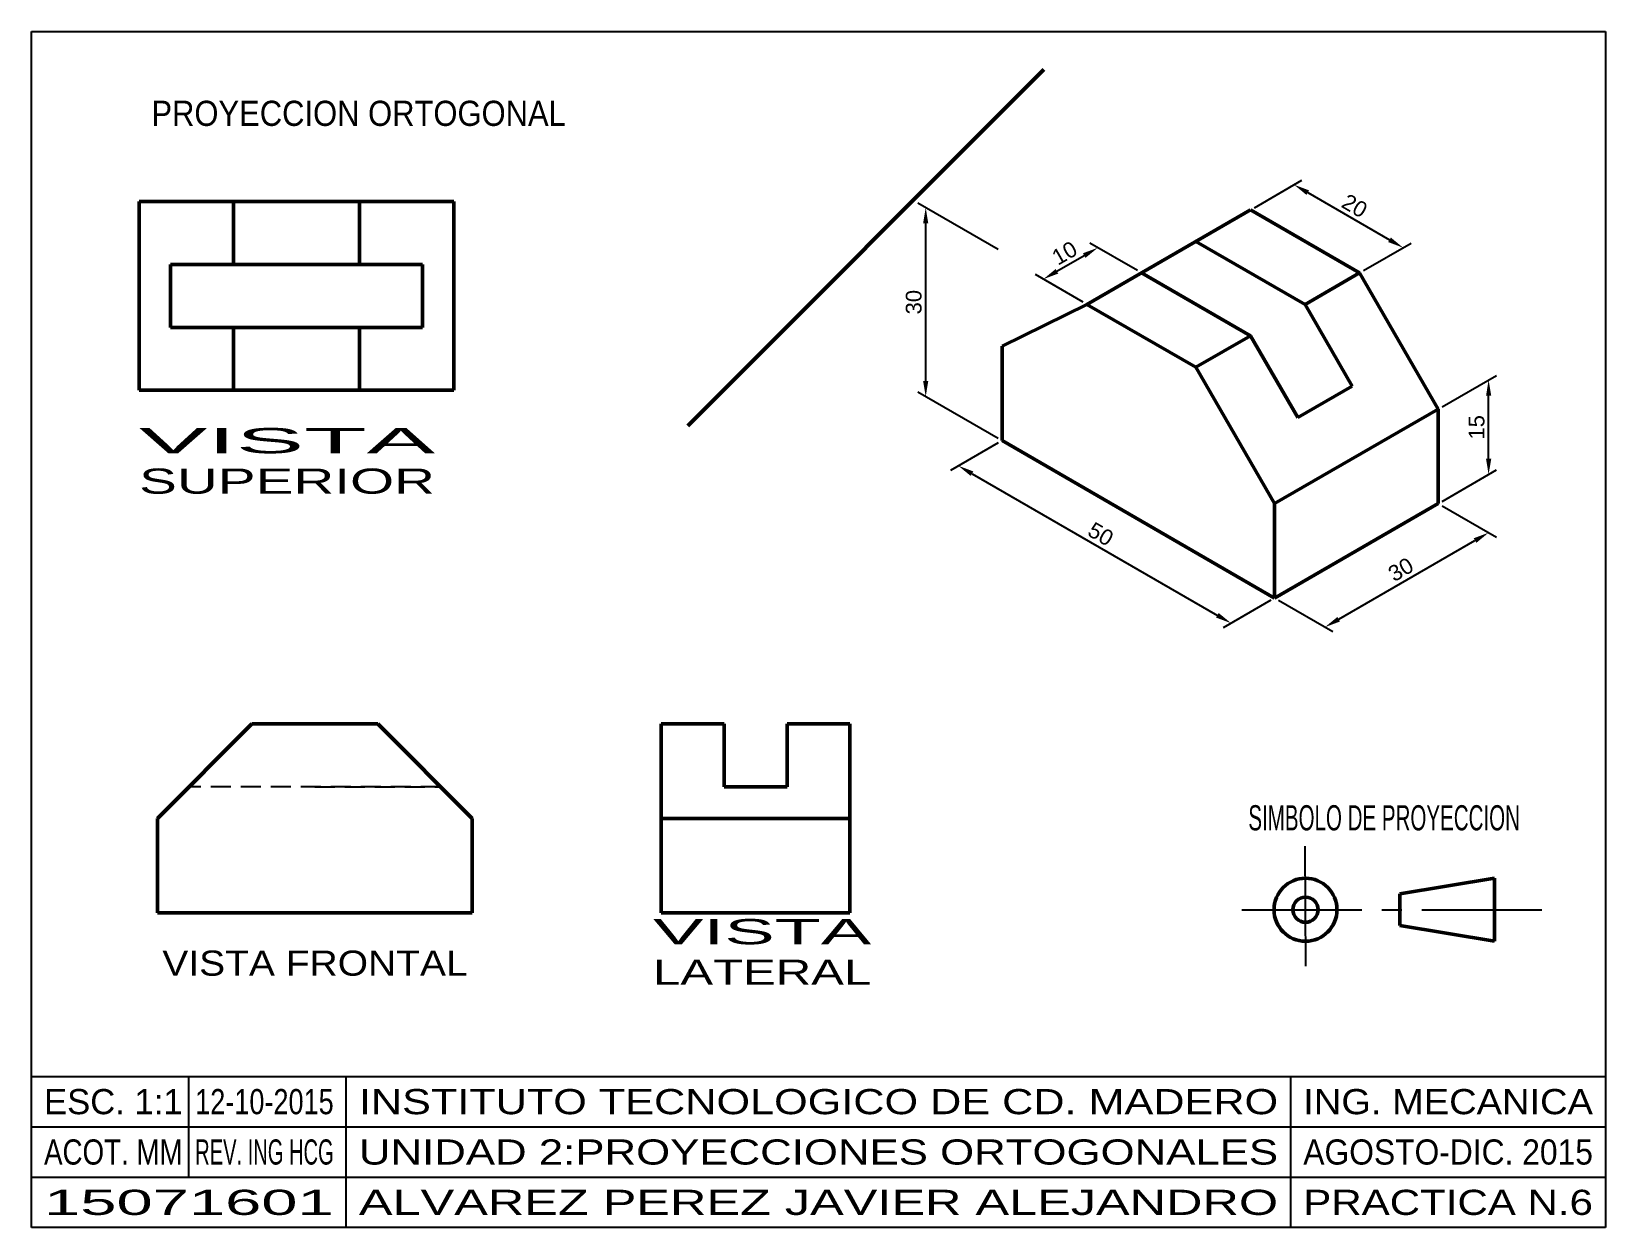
# Model space of a CAD drawing. Header units: millimetres. Extents: x 0 to 250, y 0 to 190.
import ezdxf
from ezdxf.enums import TextEntityAlignment as Align

# ---------------------------------------------------------------- set-up
doc = ezdxf.new("R2010")
doc.units = ezdxf.units.MM
doc.linetypes.add('CENTER2', pattern=[28.575, 19.05, -3.175, 3.175, -3.175])
doc.linetypes.add('HIDDEN2', pattern=[4.7625, 3.175, -1.5875])
doc.layers.get('0').update_dxf_attribs({"lineweight": 50})
for name, color, linetype in [('COTAS', 1, 'Continuous'), ('EJES', 4, 'CENTER2'), ('OCULTA', 3, 'HIDDEN2'), ('recuadro', 5, 'Continuous'), ('TEXTOS', 6, 'Continuous')]:
    doc.layers.add(name, color=color, linetype=linetype)
doc.styles.get("Standard").update_dxf_attribs({"font": 'ARIAL.TTF'})
doc.dimstyles.new('ISO-25', dxfattribs={"dimtxt": 2.5, "dimasz": 2.5, "dimexe": 1.25, "dimexo": 0.625, "dimtad": 1, "dimdec": 0, "dimtxsty": 'Standard', "dimcen": 2.5, "dimadec": 0, "dimazin": 0, "dimtfac": 1, "dimtdec": 0, "dimtmove": 0, "dimatfit": 3, "dimfxl": 1, "dimarcsym": 0})

# ---------------------------------------------------------------- blocks, each defined once
blk = doc.blocks.new('*D1')
at = {"layer": 'COTAS', "color": 0, "lineweight": -2, "transparency": 16777216}
for p, q in [((153.53, 124.64), (145.97, 120.28)), ((149.39, 119.75), (188.36, 97.25)), ((196.83, 99.64), (189.28, 95.28))]:
    blk.add_line(p, q, dxfattribs=at)
at = {"layer": 'COTAS', "color": 0, "transparency": 16777216}
for points in [[(149.6, 120.11), (149.18, 119.39), (147.22, 121)], [(188.57, 97.61), (188.15, 96.89), (190.53, 96)]]:
    blk.add_solid(points, dxfattribs=at)
at = {"layer": 'Defpoints', "color": 0, "transparency": 16777216}
for p in [(154.15, 125), (197.45, 100), (190.53, 96)]:
    blk.add_point(p, dxfattribs=at)
at = {"layer": 'COTAS', "color": 0, "transparency": 16777216, "insert": (169.83, 110.15), "char_height": 2.5, "attachment_point": 5, "rotation": 330}
blk.add_mtext('50', dxfattribs=at)
blk = doc.blocks.new('*D2')
at = {"layer": 'COTAS', "color": 0, "lineweight": -2, "transparency": 16777216}
for p, q in [((224.06, 114.64), (232.68, 109.66)), ((207.62, 96.63), (229.27, 109.13)), ((198.08, 99.64), (206.7, 94.66))]:
    blk.add_line(p, q, dxfattribs=at)
at = {"layer": 'COTAS', "color": 0, "transparency": 16777216}
for points in [[(229.06, 109.49), (229.48, 108.77), (231.43, 110.38)], [(207.41, 96.99), (207.83, 96.27), (205.45, 95.38)]]:
    blk.add_solid(points, dxfattribs=at)
at = {"layer": 'Defpoints', "color": 0, "transparency": 16777216}
for p in [(223.43, 115), (231.43, 110.38), (197.45, 100)]:
    blk.add_point(p, dxfattribs=at)
at = {"layer": 'COTAS', "color": 0, "transparency": 16777216, "insert": (217.49, 104.53), "char_height": 2.5, "attachment_point": 5, "rotation": 30}
blk.add_mtext('30', dxfattribs=at)
blk = doc.blocks.new('*D3')
at = {"layer": 'COTAS', "color": 0, "lineweight": -2, "transparency": 16777216}
for p, q in [((224.06, 130.36), (232.68, 135.34)), ((231.43, 122.12), (231.43, 132.12)), ((224.06, 115.36), (232.68, 120.34))]:
    blk.add_line(p, q, dxfattribs=at)
at = {"layer": 'COTAS', "color": 0, "transparency": 16777216}
for points in [[(231.02, 132.12), (231.85, 132.12), (231.43, 134.62)], [(231.02, 122.12), (231.85, 122.12), (231.43, 119.62)]]:
    blk.add_solid(points, dxfattribs=at)
at = {"layer": 'Defpoints', "color": 0, "transparency": 16777216}
for p in [(231.43, 134.62), (223.43, 130), (223.43, 115)]:
    blk.add_point(p, dxfattribs=at)
at = {"layer": 'COTAS', "color": 0, "transparency": 16777216, "insert": (229.53, 127.12), "char_height": 2.5, "attachment_point": 5, "rotation": 90}
blk.add_mtext('15', dxfattribs=at)
blk = doc.blocks.new('*D4')
at = {"layer": 'COTAS', "color": 0, "lineweight": -2, "transparency": 16777216}
for p, q in [((175.67, 152.01), (168.12, 156.37)), ((162.87, 151.9), (167.2, 154.4)), ((167.01, 147.01), (159.46, 151.37))]:
    blk.add_line(p, q, dxfattribs=at)
at = {"layer": 'COTAS', "color": 0, "transparency": 16777216}
for points in [[(166.99, 154.76), (167.41, 154.04), (169.37, 155.65)], [(162.66, 152.26), (163.08, 151.54), (160.71, 150.65)]]:
    blk.add_solid(points, dxfattribs=at)
at = {"layer": 'Defpoints', "color": 0, "transparency": 16777216}
for p in [(169.37, 155.65), (176.29, 151.65), (167.63, 146.65)]:
    blk.add_point(p, dxfattribs=at)
at = {"layer": 'COTAS', "color": 0, "transparency": 16777216, "insert": (164.08, 154.8), "char_height": 2.5, "attachment_point": 5, "rotation": 30}
blk.add_mtext('10', dxfattribs=at)
blk = doc.blocks.new('*D5')
at = {"layer": 'COTAS', "color": 0, "lineweight": -2, "transparency": 16777216}
for p, q in [((194.24, 162.01), (201.79, 166.37)), ((202.71, 164.4), (215.7, 156.9)), ((211.56, 152.01), (219.11, 156.37))]:
    blk.add_line(p, q, dxfattribs=at)
at = {"layer": 'COTAS', "color": 0, "transparency": 16777216}
for points in [[(202.92, 164.76), (202.5, 164.04), (200.54, 165.65)], [(215.91, 157.26), (215.49, 156.54), (217.86, 155.65)]]:
    blk.add_solid(points, dxfattribs=at)
at = {"layer": 'Defpoints', "color": 0, "transparency": 16777216}
for p in [(193.61, 161.65), (217.86, 155.65), (210.93, 151.65)]:
    blk.add_point(p, dxfattribs=at)
at = {"layer": 'COTAS', "color": 0, "transparency": 16777216, "insert": (210.15, 162.3), "char_height": 2.5, "attachment_point": 5, "rotation": 330}
blk.add_mtext('20', dxfattribs=at)
blk = doc.blocks.new('*D7')
at = {"layer": 'COTAS', "color": 0, "lineweight": -2, "transparency": 16777216}
for p, q in [((153.53, 155.36), (140.78, 162.72)), ((142.03, 134.5), (142.03, 159.5)), ((153.53, 125.36), (140.78, 132.72))]:
    blk.add_line(p, q, dxfattribs=at)
at = {"layer": 'COTAS', "color": 0, "transparency": 16777216}
for points in [[(141.61, 159.5), (142.44, 159.5), (142.03, 162)], [(141.61, 134.5), (142.44, 134.5), (142.03, 132)]]:
    blk.add_solid(points, dxfattribs=at)
at = {"layer": 'Defpoints', "color": 0, "transparency": 16777216}
for p in [(142.03, 162), (154.15, 155), (154.15, 125)]:
    blk.add_point(p, dxfattribs=at)
at = {"layer": 'COTAS', "color": 0, "transparency": 16777216, "insert": (140.13, 147), "char_height": 2.5, "attachment_point": 5, "rotation": 90}
blk.add_mtext('30', dxfattribs=at)

msp = doc.modelspace()

# ---------------------------------------------------------------- linework, layer by layer
for p, q in [((104.25, 127.37), (160.81, 183.94)), ((67.09, 163), (17.09, 163)), ((17.09, 163), (17.09, 133)), ((32.09, 163), (32.09, 153)), ((52.09, 163), (52.09, 153)), ((67.09, 133), (67.09, 163)), ((193.61, 161.65), (167.63, 146.65)), ((210.93, 151.65), (193.61, 161.65)), ((202.27, 146.65), (184.95, 156.65)), ((62.09, 153), (22.09, 153)), ((22.09, 153), (22.09, 143)), ((62.09, 143), (62.09, 153)), ((193.61, 141.65), (176.29, 151.65)), ((202.27, 146.65), (210.93, 151.65)), ((223.43, 130), (210.93, 151.65)), ((167.63, 146.65), (154.15, 140)), ((167.63, 146.65), (184.95, 136.65)), ((209.77, 133.66), (202.27, 146.65)), ((22.09, 143), (62.09, 143)), ((32.09, 143), (32.09, 133)), ((52.09, 143), (52.09, 133)), ((184.95, 136.65), (193.61, 141.65)), ((193.61, 141.65), (201.11, 128.66)), ((154.15, 125), (154.15, 140)), ((184.95, 136.65), (197.45, 115)), ((17.09, 133), (67.09, 133)), ((201.11, 128.66), (209.77, 133.66)), ((197.45, 115), (223.43, 130)), ((223.43, 130), (223.43, 115)), ((154.15, 125), (197.45, 100)), ((197.45, 100), (197.45, 115)), ((223.43, 115), (197.45, 100)), ((20, 65), (35, 80)), ((55, 80), (35, 80)), ((45, 80), (55, 80)), ((70, 65), (55, 80)), ((110, 80), (100, 80)), ((100, 80), (100, 50)), ((110, 70), (110, 80)), ((130, 80), (120, 80)), ((120, 80), (120, 70)), ((130, 50), (130, 80)), ((120, 70), (110, 70)), ((20, 50), (20, 65)), ((70, 50), (70, 65)), ((100, 65), (130, 65)), ((217.35, 52.99), (232.35, 55.49)), ((232.35, 45.49), (232.35, 55.49)), ((217.35, 47.99), (217.35, 52.99)), ((217.35, 50.49), (217.35, 47.99)), ((232.35, 50.49), (232.35, 45.49)), ((20, 50), (70, 50)), ((100, 50), (130, 50)), ((217.35, 47.99), (232.35, 45.49))]:
    msp.add_line(p, q)
for radius in [5, 2]:
    msp.add_circle((202.35, 50.49), radius)
at = {"layer": 'EJES'}
for p, q in [((202.26, 60.58), (202.35, 41)), ((192.26, 50.49), (242.35, 50.49))]:
    msp.add_line(p, q, dxfattribs=at)
at = {"layer": 'OCULTA'}
for p, q in [((65, 70), (25, 70)), ((45, 70), (65, 70))]:
    msp.add_line(p, q, dxfattribs=at)
at = {"layer": 'recuadro'}
for p, q in [((0, 0), (0, 190)), ((0, 190), (250, 190)), ((250, 190), (250, 0)), ((0, 24), (250, 24)), ((25, 8), (25, 24)), ((50, 0), (50, 24)), ((200, 0), (200, 24)), ((0, 16), (250, 16)), ((0, 8), (250, 8)), ((250, 0), (0, 0)), ((50, 0), (50, 0)), ((50, 0), (50, 0))]:
    msp.add_line(p, q, dxfattribs=at)

# ---------------------------------------------------------------- texts
at = {"layer": 'TEXTOS'}
for s, width, p, p2 in [('PROYECCION ORTOGONAL', 0.879604, (19.05, 175), (84.87, 175)), ('VISTA', 2.908902, (17.09, 123), (64.09, 123)), ('SUPERIOR', 1.610135, (17.09, 116.57), (64.09, 116.57)), ('SIMBOLO DE PROYECCION', 0.583692, (193.27, 63.09), (236.41, 63.09)), ('VISTA', 2.144221, (98.73, 45), (133.37, 45)), ('VISTA FRONTAL', 1.107778, (20.78, 40), (69.28, 40)), ('LATERAL', 1.394238, (98.73, 38.57), (133.37, 38.57)), ('ESC. 1:1', 0.983773, (2, 18), (24, 18)), ('12-10-2015', 0.769664, (26, 18), (48, 18)), ('INSTITUTO TECNOLOGICO DE CD. MADERO', 1.227862, (52, 18), (198, 18)), ('ING. MECANICA', 1.08126, (202, 18), (248, 18)), ('ACOT. MM', 0.787479, (2, 10), (24, 10)), ('REV. ING HCG', 0.571439, (26, 10), (48, 10)), ('UNIDAD 2:PROYECCIONES ORTOGONALES', 1.243932, (52, 10), (198, 10)), ('AGOSTO-DIC. 2015', 0.903241, (202, 10), (248, 10)), ('15071601', 1.850198, (2, 2), (48, 2)), ('ALVAREZ PEREZ JAVIER ALEJANDRO', 1.433443, (52, 2), (198, 2)), ('PRACTICA N.6', 1.194742, (202, 2), (248, 2))]:
    msp.add_text(s, height=4, dxfattribs=dict(at, width=width)).set_placement(p, p2, align=Align.FIT)

# ---------------------------------------------------------------- dimensions: what is measured, and where the dimension line sits
at = {"layer": 'COTAS'}
for p1, p2, distance, picture, middle in [((193.61, 161.65), (210.93, 151.65), 6.93, '*D5', (210.15, 162.3)), ((154.15, 125), (154.15, 155), 12.12, '*D7', (140.13, 147)), ((167.63, 146.65), (176.29, 151.65), 6.93, '*D4', (164.08, 154.8)), ((223.43, 115), (223.43, 130), -8, '*D3', (229.53, 127.12)), ((154.15, 125), (197.45, 100), -6.93, '*D1', (169.83, 110.15)), ((197.45, 100), (223.43, 115), -8, '*D2', (217.49, 104.53))]:
    dim = msp.add_aligned_dim(p1=p1, p2=p2, distance=distance, dimstyle='ISO-25', dxfattribs=at)
    dim.commit()
    dim.dimension.update_dxf_attribs({"geometry": picture, "text_midpoint": middle})

doc.saveas('drawing.dxf')
